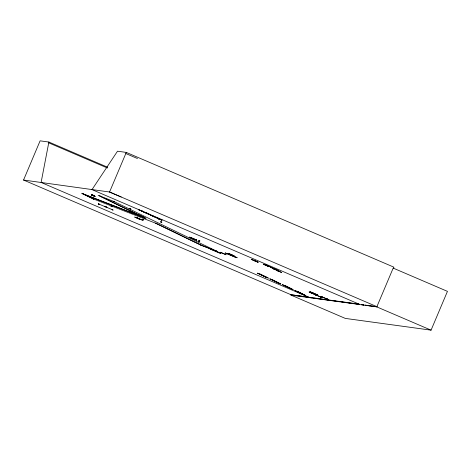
<?xml version="1.0" encoding="UTF-8"?>
<svg xmlns="http://www.w3.org/2000/svg" width="471" height="471" viewBox="0 0 471 471"><rect width="100%" height="100%" fill="white"/><g stroke="black" fill="none" stroke-linecap="round" stroke-linejoin="round"><path stroke-width="0.71" d="M104.756 206.38L104.427 206.257L105.357 206.91L105.11 206.716M112.386 209.56L112.057 209.436L112.987 210.09L112.74 209.889M326.915 299.12L328.057 299.373L327.734 299.25M328.057 299.373L327.251 299.097M143.054 219.822L143.378 219.963L143.131 219.763M161.641 222.059L160.617 221.947L161.665 222.082M230.566 254.558L229.289 254.316L231.273 254.652M320.981 297.266L320.657 297.142L321.946 297.413L320.751 297.136M321.222 297.189L315.293 294.722L321.246 297.23M225.279 252.945L231.037 255.37M270.095 266.78L264.284 264.349L270.071 266.733M228.523 253.41L234.299 255.936L228.559 253.427M237.396 257.755L231.655 255.247M143.867 212.156L147.276 213.422C148.13 213.092 143.961 212.604 143.69 212.068M154.411 216.607L150.749 215.229L154.353 216.642M158.45 218.827L161.859 220.069M138.657 215.253L143.308 217.007M138.798 215.329L138.727 214.947M143.39 216.754L143.455 217.137M107.682 167.258L48.884 142.042L41.107 182.442L309.359 297.489M258.149 262.259L254.275 260.687M276.412 270.33L281.74 272.497L276.324 270.277M141.3 216.171L141.388 215.918M141.253 216.242L144.791 217.943L98.162 195.312L114.541 201.741L114.747 201.258M136.943 217.726L142.46 220.14M137.02 217.779L142.33 220.14M315.488 294.681C316.806 294.97 312.273 293.827 316.271 295.046M225.309 252.98L236.454 257.666L230.702 255.2M313.627 293.362L310.56 292.002L312.885 292.815M321.422 296.706L327.369 299.114M312.703 293.303L310.96 292.615M358.996 304.107L291.178 294.811L23.55 180.034L40.106 140.841L48.884 142.042M92.94 195.636L91.268 194.965L92.675 195.512L91.574 195.006L91.71 194.682L92.811 195.188L91.474 194.653M91.574 195.006L91.786 194.694M91.863 195.047L91.998 194.723L93.67 195.394L93.535 195.718L91.863 195.047L92.069 194.735M92.169 195.088C91.651 194.287 96.908 197.537 93.9 195.865M93.264 195.595L93.405 195.271M93.764 195.418L93.629 195.736L95.277 196.401L93.04 195.659M99.952 195.506L99.746 195.989L146.022 218.391L83.179 193.952M98.357 203.684L99.24 204.361L98.321 203.696L98.633 203.843M98.916 204.226L99.234 204.267L98.569 203.772M393.344 268.523L393.915 267.181L126.287 152.41L109.56 192.009L23.55 180.034M105.987 206.857L106.87 207.54L105.951 206.875L106.263 207.022M106.552 207.405L106.864 207.44L106.205 206.946M111.309 206.475L111.032 206.31M112.233 206.539L111.303 206.38M131.933 212.898L128.506 211.273L132.039 212.927M135.1 213.587L139.746 215.324M139.086 210.007L142.731 211.279M149.613 214.423L145.945 213.08M161.894 222.188L161.565 222.088M198.956 241.181L199.251 240.64M199.068 241.217L199.357 240.669M199.445 241.252L198.173 240.975L199.445 241.252L199.545 240.922M199.469 241.399L199.704 240.834M199.533 241.429L199.757 240.84M199.863 240.893L199.592 241.452L199.015 241.205M216.454 250.572L216.248 251.061L200.54 244.949M226.127 254.699L220.381 252.232M226.051 254.77L220.357 252.315M233.298 255.765L227.534 253.316L233.345 255.753M270.354 267.163L275.665 269.33M275.553 269.294L270.207 267.187M279.126 271.143L273.816 268.97M291.037 295.134L376.8 306.892L393.185 268.099L447.45 291.366L431.065 330.159L345.302 318.408L291.037 295.134L291.178 294.811M299.815 296.336L299.956 296.012M321.069 296.659L320.792 296.495M321.664 296.648L321.976 296.683L320.751 296.518M321.487 296.659L327.392 299.162M92.004 189.601L117.509 151.203L126.287 152.41M139.599 215.265L134.906 213.493M190.137 237.502L189.442 237.131L196.46 239.998L195.989 239.78M252.556 259.968L251.22 259.297L252.026 259.515M310.324 292.314L309.671 291.902M309.706 292.397L316.271 295.034M316.553 294.911L316.63 294.817M142.536 211.202L138.833 209.889M129.79 208.665L130.773 208.877L129.507 208.588L129.819 208.741M321.063 296.559L321.981 296.783M134.783 217.066L140.223 219.498L134.794 217.113M266.05 277.213L257.56 273.186L257.949 273.31M259.774 273.904L268.052 278.002M270.083 278.967L269.706 278.808L278.861 283.248L270.46 278.967M271.926 279.55L280.857 284.037L272.197 279.809M282.447 284.561L291.255 288.864M284.449 285.349L292.897 289.641M284.72 285.609L285.102 285.738M282.253 284.649L290.725 288.658M295.105 290.607L294.74 290.466L303.883 294.881L295.605 290.79M296.954 291.19L305.885 295.67L297.484 291.396M279.238 271.149L272.685 268.488L278.149 270.648M257.56 273.186L266.58 277.419M149.778 214.499L146.157 213.228M153.623 216.583L157.338 217.996L153.67 216.654M111.986 206.451L112.263 206.616M94.689 196.319L91.651 195.018M233.469 256.383L234.393 256.518M327.828 299.244L326.821 299.126L327.145 299.226M310.089 297.59L312.273 297.89M313.733 298.084L322.476 299.285M323.93 299.485L329.759 300.286M331.219 300.48L336.318 301.181M337.772 301.381L339.956 301.681M341.416 301.882L346.515 302.582M347.969 302.782L353.798 303.577M355.258 303.777L358.896 304.278M361.734 304.666L363.842 304.955M365.243 305.149L367.351 305.438M368.758 305.632L376.482 306.686M290.642 294.675L308.735 297.219M361.757 304.678L363.895 304.978M365.313 305.179L367.451 305.479M368.87 305.679L370.294 305.879M371.713 306.079L373.85 306.38M375.269 306.58L376.694 306.78M130.897 209.059L130.337 208.83M110.991 206.339L112.257 206.516M112.345 206.793L111.798 206.557M143.155 219.816L142.107 219.68L143.378 219.945M315.876 294.822L314.593 294.54M137.332 214.458L140.953 216.177M196.366 240.098L196.442 240.004M267.204 265.62L266.215 265.414M231.414 254.74L230.702 254.646M98.928 204.096L104.591 206.451M106.558 207.269L112.222 209.63M272.933 268.299L275.417 269.583M276.495 270.107L279.05 271.414M189.742 237.184L190.255 237.355M196.383 240.092L190.119 237.496M196.383 240.11L195.188 239.668M310.524 292.491L309.058 291.996L309.724 292.403M316.989 294.799L317.801 295.005L312.879 292.809M316.07 294.734L316.577 294.905L315.376 294.481M158.444 218.838L162.112 220.181L158.274 218.715M252.009 259.509L255.406 260.881M256.978 261.823L257.666 262.082M317.007 294.811L311.113 292.414M309.824 292.244L315.387 294.487M160.599 221.8L161.035 221.988M229.707 254.358L229.277 254.169M138.592 215.271L143.449 217.16M145.356 218.067L81.595 193.269L93.664 199.115M92.999 198.791L156.507 223.548M230.407 254.523L229.389 254.311M276.153 269.536L277.49 270.071M152.404 215.924L147.976 213.893M155.913 217.52L155.442 217.302M159.463 219.145L160.099 219.421M191.762 237.937L194.541 239.121M152.127 215.783L152.569 215.983M252.544 259.963L255.217 261.128M193.446 238.95L191.591 238.155M125.81 153.54L137.461 158.533M48.578 142.766L107.376 167.982M121.212 197.002L109.56 192.009L377.183 306.786M376.8 306.892L431.065 330.159M91.374 189.33L359.626 304.378M141.989 219.504L142.548 219.733M321.616 297.289L321.94 297.425M255.406 260.881L258.238 262.176M253.363 260.316L254.269 260.716M313.821 293.527L315.541 294.293M313.221 293.616L316.047 294.911M148.188 213.975L148.565 214.152M311.89 292.674L312.709 293.039M314.122 294.01L314.94 294.381M155.489 217.319L160.075 219.409M316.459 294.357L317.118 294.663M315.529 294.287L316.194 294.599M310.307 292.308L310.972 292.621M145.457 212.751L140.853 210.655M139.699 218.991L137.438 218.273M113.623 201.388L217.832 251.738L201.205 245.267L155.595 223.195M155.842 223.23L201.453 245.303M82.513 193.628L93.917 199.145M259.88 274.093L268.582 278.208M251.908 259.656L251.231 259.285M316.176 294.593L316.647 294.828M310.783 292.138L311.254 292.373M112.987 210.09L112.157 209.43M105.357 206.91L104.527 206.251M293.256 289.653L284.496 285.367M263.289 264.184L269.082 266.674L263.289 264.184M211.244 249.183L210.013 249.012L219.757 253.192L220.987 253.363L211.244 249.183M310.436 292.155L309.936 291.973L311.125 292.409L310.424 292.155"/></g></svg>
